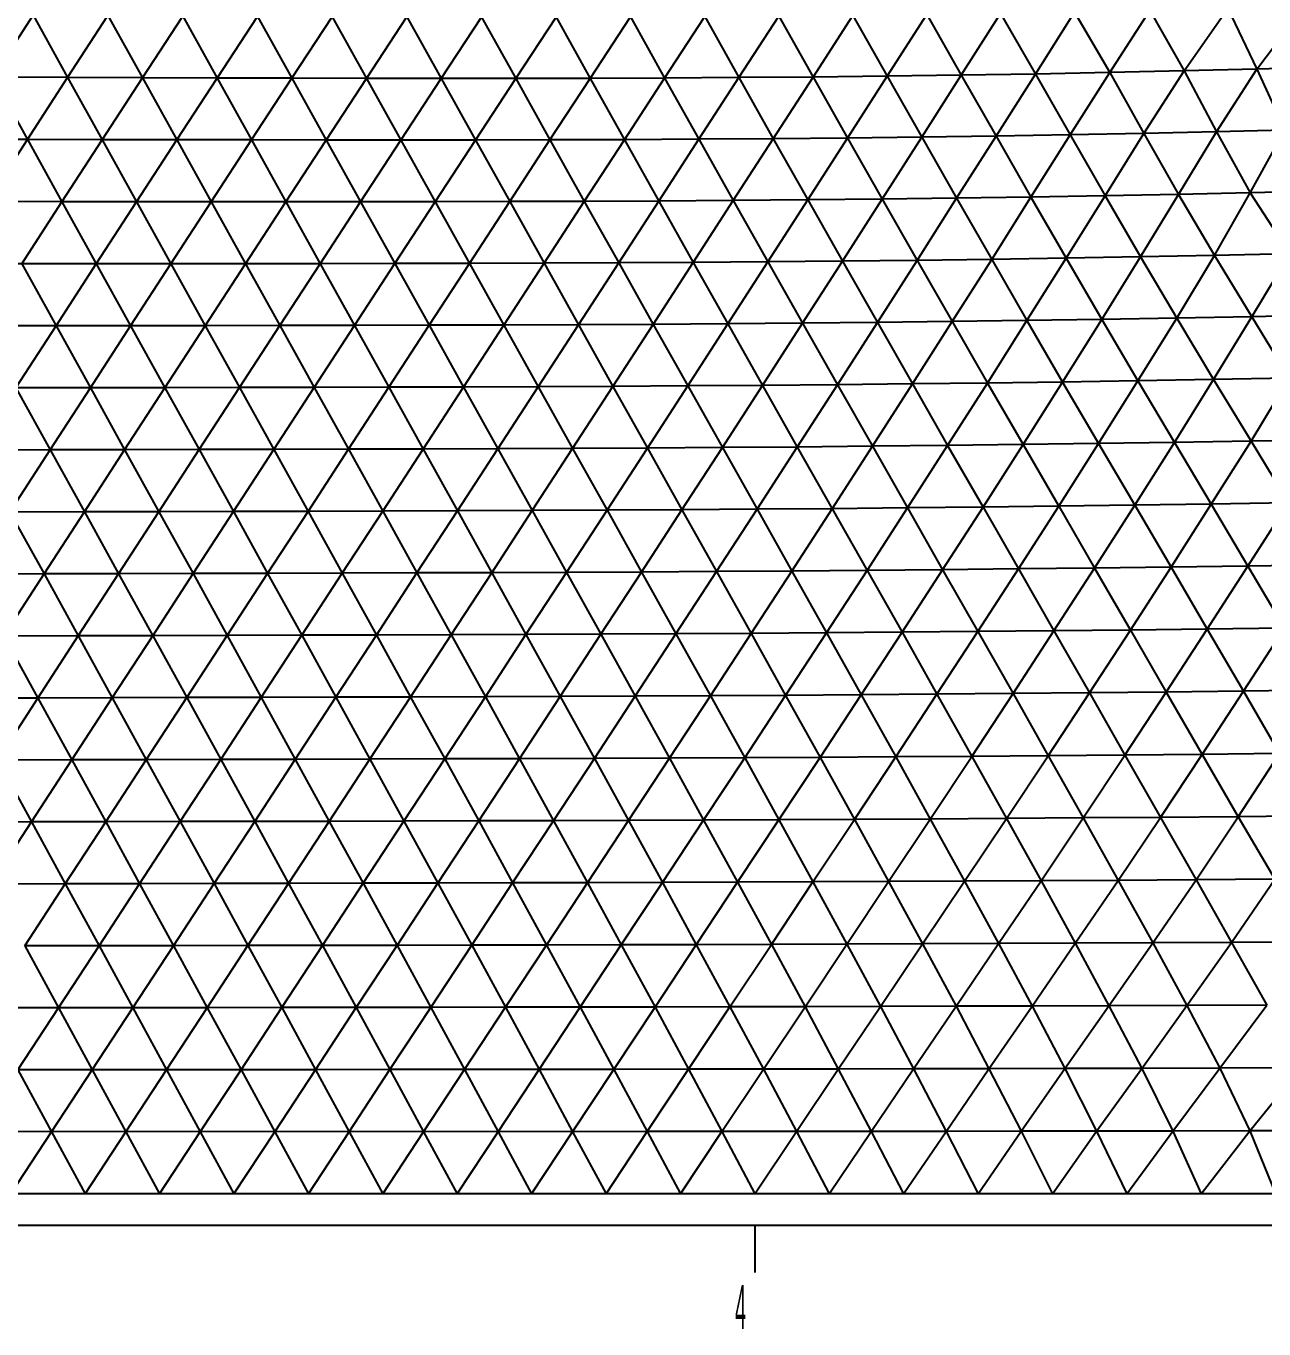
# Model space of a CAD drawing. Extents: x 0.18 to 10.15, y 0.05 to 7.38.
# Drawn here: x 4.615 to 6.809, y 0.213 to 2.523 of the extents above; entities that cross this region are included whole.
import ezdxf

# ---------------------------------------------------------------- set-up
doc = ezdxf.new("R2010")
doc.units = 0
doc.layers.add('1', color=7, linetype='CONTINUOUS')

msp = doc.modelspace()

# ---------------------------------------------------------------- linework, layer by layer
at = {"layer": '1', "color": 253}
for p, q in [((4.556085, 2.432492), (4.627412, 2.542444)), ((4.627412, 2.542444), (4.688608, 2.432008)), ((4.688608, 2.432008), (4.760045, 2.541733)), ((4.760045, 2.541733), (4.821119, 2.431521)), ((6.010087, 2.432864), (6.080486, 2.542087)), ((6.080486, 2.542087), (6.141471, 2.434264)), ((6.141471, 2.434264), (6.211422, 2.543661)), ((6.211422, 2.543661), (6.272773, 2.436019)), ((6.272773, 2.436019), (6.342317, 2.545639)), ((6.342317, 2.545639), (6.404161, 2.438153)), ((6.404161, 2.438153), (6.473722, 2.548055)), ((6.473722, 2.548055), (6.5359, 2.440686)), ((6.5359, 2.440686), (6.607131, 2.550965)), ((6.607131, 2.550965), (6.667864, 2.443624)), ((6.667864, 2.443624), (6.745576, 2.554469)), ((6.745576, 2.554469), (6.796844, 2.446873)), ((6.796844, 2.446873), (6.880525, 2.5583)), ((4.821119, 2.431521), (4.892642, 2.541047)), ((4.892642, 2.541047), (4.953602, 2.431069)), ((4.953602, 2.431069), (5.025184, 2.540423)), ((5.025184, 2.540423), (5.086039, 2.430685)), ((5.086039, 2.430685), (5.157649, 2.539896)), ((5.157649, 2.539896), (5.21841, 2.430404)), ((5.21841, 2.430404), (5.290015, 2.539503)), ((5.290015, 2.539503), (5.350696, 2.430264)), ((5.350696, 2.430264), (5.422253, 2.539284)), ((5.422253, 2.539284), (5.482874, 2.430299)), ((5.482874, 2.430299), (5.554337, 2.539276)), ((5.554337, 2.539276), (5.614923, 2.430543)), ((5.614923, 2.430543), (5.686232, 2.539518)), ((5.686232, 2.539518), (5.746818, 2.431032)), ((5.746818, 2.431032), (5.817905, 2.540045)), ((5.817905, 2.540045), (5.878541, 2.431796)), ((5.878541, 2.431796), (5.949327, 2.540891)), ((5.949327, 2.540891), (6.010087, 2.432864)), ((6.915906, 2.450219), (6.796844, 2.446873)), ((4.556085, 2.432492), (4.617281, 2.32207)), ((4.688608, 2.432008), (4.556085, 2.432492)), ((4.617281, 2.32207), (4.688608, 2.432008)), ((4.688608, 2.432008), (4.7497, 2.321776)), ((4.821119, 2.431521), (4.688608, 2.432008)), ((4.7497, 2.321776), (4.821119, 2.431521)), ((4.821119, 2.431521), (4.882114, 2.321488)), ((4.953602, 2.431069), (4.821119, 2.431521)), ((4.882114, 2.321488), (4.953602, 2.431069)), ((4.953602, 2.431069), (5.014511, 2.321241)), ((5.086039, 2.430685), (4.953602, 2.431069)), ((5.014511, 2.321241), (5.086039, 2.430685)), ((5.086039, 2.430685), (5.146873, 2.321069)), ((5.21841, 2.430404), (5.086039, 2.430685)), ((5.146873, 2.321069), (5.21841, 2.430404)), ((5.21841, 2.430404), (5.279187, 2.321005)), ((5.350696, 2.430264), (5.21841, 2.430404)), ((5.279187, 2.321005), (5.350696, 2.430264)), ((5.482874, 2.430299), (5.350696, 2.430264)), ((5.350696, 2.430264), (5.411434, 2.321084)), ((5.411434, 2.321084), (5.482874, 2.430299)), ((5.614923, 2.430543), (5.482874, 2.430299)), ((5.482874, 2.430299), (5.543601, 2.321337)), ((5.543601, 2.321337), (5.614923, 2.430543)), ((5.746818, 2.431032), (5.614923, 2.430543)), ((5.614923, 2.430543), (5.675672, 2.321796)), ((5.675672, 2.321796), (5.746818, 2.431032)), ((5.878541, 2.431796), (5.746818, 2.431032)), ((5.746818, 2.431032), (5.807632, 2.322491)), ((5.807632, 2.322491), (5.878541, 2.431796)), ((6.010087, 2.432864), (5.878541, 2.431796)), ((5.878541, 2.431796), (5.939478, 2.323449)), ((5.939478, 2.323449), (6.010087, 2.432864)), ((6.141471, 2.434264), (6.010087, 2.432864)), ((6.010087, 2.432864), (6.071212, 2.324697)), ((6.071212, 2.324697), (6.141471, 2.434264)), ((6.272773, 2.436019), (6.141471, 2.434264)), ((6.141471, 2.434264), (6.202851, 2.326255)), ((6.202851, 2.326255), (6.272773, 2.436019)), ((6.404161, 2.438153), (6.272773, 2.436019)), ((6.272773, 2.436019), (6.334414, 2.328144)), ((6.334414, 2.328144), (6.404161, 2.438153)), ((6.5359, 2.440686), (6.404161, 2.438153)), ((6.404161, 2.438153), (6.465844, 2.330374)), ((6.465844, 2.330374), (6.5359, 2.440686)), ((6.667864, 2.443624), (6.5359, 2.440686)), ((6.5359, 2.440686), (6.596676, 2.332945)), ((6.596676, 2.332945), (6.667864, 2.443624)), ((6.796844, 2.446873), (6.667864, 2.443624)), ((6.667864, 2.443624), (6.725061, 2.335807)), ((6.725061, 2.335807), (6.796844, 2.446873)), ((6.796844, 2.446873), (6.846135, 2.338821)), ((6.725061, 2.335807), (6.596676, 2.332945)), ((6.657772, 2.224878), (6.725061, 2.335807)), ((6.846135, 2.338821), (6.725061, 2.335807)), ((6.725061, 2.335807), (6.785079, 2.227703)), ((6.785079, 2.227703), (6.846135, 2.338821)), ((4.617281, 2.32207), (4.484874, 2.322335)), ((4.546049, 2.211954), (4.617281, 2.32207)), ((4.617281, 2.32207), (4.678367, 2.211845)), ((4.7497, 2.321776), (4.617281, 2.32207)), ((4.678367, 2.211845), (4.7497, 2.321776)), ((4.7497, 2.321776), (4.810704, 2.211715)), ((4.882114, 2.321488), (4.7497, 2.321776)), ((4.810704, 2.211715), (4.882114, 2.321488)), ((4.882114, 2.321488), (4.943047, 2.211599)), ((5.014511, 2.321241), (4.882114, 2.321488)), ((4.943047, 2.211599), (5.014511, 2.321241)), ((5.014511, 2.321241), (5.075385, 2.211529)), ((5.146873, 2.321069), (5.014511, 2.321241)), ((5.075385, 2.211529), (5.146873, 2.321069)), ((5.411434, 2.321084), (5.146873, 2.321069)), ((5.146873, 2.321069), (5.207705, 2.21154)), ((5.207705, 2.21154), (5.279187, 2.321005)), ((5.279187, 2.321005), (5.339997, 2.211663)), ((5.339997, 2.211663), (5.411434, 2.321084)), ((5.543601, 2.321337), (5.411434, 2.321084)), ((5.411434, 2.321084), (5.472249, 2.211928)), ((5.472249, 2.211928), (5.543601, 2.321337)), ((5.675672, 2.321796), (5.543601, 2.321337)), ((5.543601, 2.321337), (5.604452, 2.212365)), ((5.604452, 2.212365), (5.675672, 2.321796)), ((5.807632, 2.322491), (5.675672, 2.321796)), ((5.675672, 2.321796), (5.736599, 2.213002)), ((5.736599, 2.213002), (5.807632, 2.322491)), ((5.939478, 2.323449), (5.807632, 2.322491)), ((5.807632, 2.322491), (5.868685, 2.213866)), ((5.868685, 2.213866), (5.939478, 2.323449)), ((6.071212, 2.324697), (5.939478, 2.323449)), ((5.939478, 2.323449), (6.00071, 2.21498)), ((6.00071, 2.21498), (6.071212, 2.324697)), ((6.202851, 2.326255), (6.071212, 2.324697)), ((6.071212, 2.324697), (6.132672, 2.216366)), ((6.132672, 2.216366), (6.202851, 2.326255)), ((6.334414, 2.328144), (6.202851, 2.326255)), ((6.202851, 2.326255), (6.264561, 2.218041)), ((6.264561, 2.218041), (6.334414, 2.328144)), ((6.465844, 2.330374), (6.334414, 2.328144)), ((6.334414, 2.328144), (6.396297, 2.220019)), ((6.396297, 2.220019), (6.465844, 2.330374)), ((6.596676, 2.332945), (6.465844, 2.330374)), ((6.465844, 2.330374), (6.527614, 2.222302)), ((6.527614, 2.222302), (6.596676, 2.332945)), ((6.596676, 2.332945), (6.657772, 2.224878)), ((6.264561, 2.218041), (6.132672, 2.216366)), ((6.194471, 2.107854), (6.264561, 2.218041)), ((6.396297, 2.220019), (6.264561, 2.218041)), ((6.264561, 2.218041), (6.326657, 2.109609)), ((6.326657, 2.109609), (6.396297, 2.220019)), ((6.527614, 2.222302), (6.396297, 2.220019)), ((6.396297, 2.220019), (6.458693, 2.111642)), ((6.458693, 2.111642), (6.527614, 2.222302)), ((6.657772, 2.224878), (6.527614, 2.222302)), ((6.527614, 2.222302), (6.590403, 2.113956)), ((6.590403, 2.113956), (6.657772, 2.224878)), ((6.785079, 2.227703), (6.657772, 2.224878)), ((6.657772, 2.224878), (6.721797, 2.116558)), ((6.721797, 2.116558), (6.785079, 2.227703)), ((6.904544, 2.230639), (6.785079, 2.227703)), ((6.785079, 2.227703), (6.855162, 2.119516)), ((4.678367, 2.211845), (4.546049, 2.211954)), ((4.607108, 2.101763), (4.678367, 2.211845)), ((4.678367, 2.211845), (4.739357, 2.101783)), ((4.810704, 2.211715), (4.678367, 2.211845)), ((4.739357, 2.101783), (4.810704, 2.211715)), ((4.810704, 2.211715), (4.871633, 2.10179)), ((4.943047, 2.211599), (4.810704, 2.211715)), ((4.871633, 2.10179), (4.943047, 2.211599)), ((4.943047, 2.211599), (5.00393, 2.101819)), ((5.207705, 2.21154), (4.943047, 2.211599)), ((5.00393, 2.101819), (5.075385, 2.211529)), ((5.075385, 2.211529), (5.136238, 2.101901)), ((5.136238, 2.101901), (5.207705, 2.21154)), ((5.339997, 2.211663), (5.207705, 2.21154)), ((5.207705, 2.21154), (5.268548, 2.102067)), ((5.268548, 2.102067), (5.339997, 2.211663)), ((5.472249, 2.211928), (5.339997, 2.211663)), ((5.339997, 2.211663), (5.400855, 2.102347)), ((5.400855, 2.102347), (5.472249, 2.211928)), ((5.604452, 2.212365), (5.472249, 2.211928)), ((5.472249, 2.211928), (5.533154, 2.102767)), ((5.533154, 2.102767), (5.604452, 2.212365)), ((5.736599, 2.213002), (5.604452, 2.212365)), ((5.604452, 2.212365), (5.66544, 2.103356)), ((5.66544, 2.103356), (5.736599, 2.213002)), ((5.868685, 2.213866), (5.736599, 2.213002)), ((5.736599, 2.213002), (5.797713, 2.104137)), ((5.797713, 2.104137), (5.868685, 2.213866)), ((6.00071, 2.21498), (5.868685, 2.213866)), ((5.868685, 2.213866), (5.929977, 2.105134)), ((5.929977, 2.105134), (6.00071, 2.21498)), ((6.132672, 2.216366), (6.00071, 2.21498)), ((6.00071, 2.21498), (6.062232, 2.106367)), ((6.062232, 2.106367), (6.132672, 2.216366)), ((6.132672, 2.216366), (6.194471, 2.107854)), ((5.400855, 2.102347), (5.268548, 2.102067)), ((5.329412, 1.99262), (5.400855, 2.102347)), ((5.533154, 2.102767), (5.400855, 2.102347)), ((5.400855, 2.102347), (5.461768, 1.993028)), ((5.461768, 1.993028), (5.533154, 2.102767)), ((5.66544, 2.103356), (5.533154, 2.102767)), ((5.533154, 2.102767), (5.594151, 1.993574)), ((5.594151, 1.993574), (5.66544, 2.103356)), ((5.797713, 2.104137), (5.66544, 2.103356)), ((5.66544, 2.103356), (5.726564, 1.994283)), ((5.726564, 1.994283), (5.797713, 2.104137)), ((5.929977, 2.105134), (5.797713, 2.104137)), ((5.797713, 2.104137), (5.859014, 1.995176)), ((5.859014, 1.995176), (5.929977, 2.105134)), ((6.062232, 2.106367), (5.929977, 2.105134)), ((5.929977, 2.105134), (5.991508, 1.996273)), ((5.991508, 1.996273), (6.062232, 2.106367)), ((6.194471, 2.107854), (6.062232, 2.106367)), ((6.062232, 2.106367), (6.124053, 1.997592)), ((6.124053, 1.997592), (6.194471, 2.107854)), ((6.326657, 2.109609), (6.194471, 2.107854)), ((6.194471, 2.107854), (6.256648, 1.999147)), ((6.256648, 1.999147), (6.326657, 2.109609)), ((6.458693, 2.111642), (6.326657, 2.109609)), ((6.326657, 2.109609), (6.389275, 2.000951)), ((6.389275, 2.000951), (6.458693, 2.111642)), ((6.590403, 2.113956), (6.458693, 2.111642)), ((6.458693, 2.111642), (6.521914, 2.003013)), ((6.521914, 2.003013), (6.590403, 2.113956)), ((6.721797, 2.116558), (6.590403, 2.113956)), ((6.590403, 2.113956), (6.654624, 2.005342)), ((6.654624, 2.005342), (6.721797, 2.116558)), ((6.855162, 2.119516), (6.721797, 2.116558)), ((6.721797, 2.116558), (6.787744, 2.007956)), ((6.787744, 2.007956), (6.855162, 2.119516)), ((5.136238, 2.101901), (4.474898, 2.101696)), ((4.607108, 2.101763), (4.668062, 1.991724)), ((4.668062, 1.991724), (4.739357, 2.101783)), ((4.739357, 2.101783), (4.800259, 1.991847)), ((4.800259, 1.991847), (4.871633, 2.10179)), ((4.871633, 2.10179), (4.932499, 1.991968)), ((4.932499, 1.991968), (5.00393, 2.101819)), ((5.00393, 2.101819), (5.064775, 1.992117)), ((5.064775, 1.992117), (5.136238, 2.101901)), ((5.268548, 2.102067), (5.136238, 2.101901)), ((5.136238, 2.101901), (5.19708, 1.992325)), ((5.19708, 1.992325), (5.268548, 2.102067)), ((5.268548, 2.102067), (5.329412, 1.99262)), ((6.92123, 2.010865), (6.787744, 2.007956)), ((4.668062, 1.991724), (4.535913, 1.991565)), ((4.596811, 1.881573), (4.668062, 1.991724)), ((4.800259, 1.991847), (4.668062, 1.991724)), ((4.668062, 1.991724), (4.728916, 1.881801)), ((4.728916, 1.881801), (4.800259, 1.991847)), ((4.932499, 1.991968), (4.800259, 1.991847)), ((4.800259, 1.991847), (4.861084, 1.882004)), ((4.861084, 1.882004), (4.932499, 1.991968)), ((5.064775, 1.992117), (4.932499, 1.991968)), ((4.932499, 1.991968), (4.993309, 1.882216)), ((4.993309, 1.882216), (5.064775, 1.992117)), ((5.19708, 1.992325), (5.064775, 1.992117)), ((5.064775, 1.992117), (5.125587, 1.882462)), ((5.125587, 1.882462), (5.19708, 1.992325)), ((5.329412, 1.99262), (5.19708, 1.992325)), ((5.19708, 1.992325), (5.257916, 1.882772)), ((5.257916, 1.882772), (5.329412, 1.99262)), ((5.461768, 1.993028), (5.329412, 1.99262)), ((5.329412, 1.99262), (5.390299, 1.88317)), ((5.390299, 1.88317), (5.461768, 1.993028)), ((5.594151, 1.993574), (5.461768, 1.993028)), ((5.461768, 1.993028), (5.522738, 1.88368)), ((5.522738, 1.88368), (5.594151, 1.993574)), ((5.726564, 1.994283), (5.594151, 1.993574)), ((5.594151, 1.993574), (5.655242, 1.884325)), ((5.655242, 1.884325), (5.726564, 1.994283)), ((5.859014, 1.995176), (5.726564, 1.994283)), ((5.726564, 1.994283), (5.787823, 1.885125)), ((5.787823, 1.885125), (5.859014, 1.995176)), ((5.991508, 1.996273), (5.859014, 1.995176)), ((5.859014, 1.995176), (5.920495, 1.8861)), ((5.920495, 1.8861), (5.991508, 1.996273)), ((6.124053, 1.997592), (5.991508, 1.996273)), ((5.991508, 1.996273), (6.053277, 1.887267)), ((6.053277, 1.887267), (6.124053, 1.997592)), ((6.256648, 1.999147), (6.124053, 1.997592)), ((6.124053, 1.997592), (6.186185, 1.888641)), ((6.186185, 1.888641), (6.256648, 1.999147)), ((6.389275, 2.000951), (6.256648, 1.999147)), ((6.256648, 1.999147), (6.319245, 1.890235)), ((6.319245, 1.890235), (6.389275, 2.000951)), ((6.521914, 2.003013), (6.389275, 2.000951)), ((6.389275, 2.000951), (6.452489, 1.89206)), ((6.452489, 1.89206), (6.521914, 2.003013)), ((6.654624, 2.005342), (6.521914, 2.003013)), ((6.521914, 2.003013), (6.585999, 1.894127)), ((6.585999, 1.894127), (6.654624, 2.005342)), ((6.787744, 2.007956), (6.654624, 2.005342)), ((6.654624, 2.005342), (6.719893, 1.896446)), ((6.719893, 1.896446), (6.787744, 2.007956)), ((6.787744, 2.007956), (6.853757, 1.899011)), ((6.719893, 1.896446), (6.585999, 1.894127)), ((6.650818, 1.784974), (6.719893, 1.896446)), ((6.853757, 1.899011), (6.719893, 1.896446)), ((6.719893, 1.896446), (6.786415, 1.787263)), ((6.786415, 1.787263), (6.853757, 1.899011)), ((4.728916, 1.881801), (4.596811, 1.881573)), ((4.596811, 1.881573), (4.657598, 1.771683)), ((4.657598, 1.771683), (4.728916, 1.881801)), ((4.861084, 1.882004), (4.728916, 1.881801)), ((4.728916, 1.881801), (4.78968, 1.771959)), ((4.78968, 1.771959), (4.861084, 1.882004)), ((4.993309, 1.882216), (4.861084, 1.882004)), ((4.861084, 1.882004), (4.921837, 1.772225)), ((4.921837, 1.772225), (4.993309, 1.882216)), ((5.125587, 1.882462), (4.993309, 1.882216)), ((4.993309, 1.882216), (5.054067, 1.772506)), ((5.054067, 1.772506), (5.125587, 1.882462)), ((5.257916, 1.882772), (5.125587, 1.882462)), ((5.125587, 1.882462), (5.18637, 1.772828)), ((5.18637, 1.772828), (5.257916, 1.882772)), ((5.390299, 1.88317), (5.257916, 1.882772)), ((5.257916, 1.882772), (5.318748, 1.773217)), ((5.318748, 1.773217), (5.390299, 1.88317)), ((5.522738, 1.88368), (5.390299, 1.88317)), ((5.390299, 1.88317), (5.451206, 1.773695)), ((5.451206, 1.773695), (5.522738, 1.88368)), ((5.655242, 1.884325), (5.522738, 1.88368)), ((5.522738, 1.88368), (5.583757, 1.774282)), ((5.583757, 1.774282), (5.655242, 1.884325)), ((5.787823, 1.885125), (5.655242, 1.884325)), ((5.655242, 1.884325), (5.716416, 1.774998)), ((5.716416, 1.774998), (5.787823, 1.885125)), ((5.920495, 1.8861), (5.787823, 1.885125)), ((5.787823, 1.885125), (5.849204, 1.775863)), ((5.849204, 1.775863), (5.920495, 1.8861)), ((6.053277, 1.887267), (5.920495, 1.8861)), ((5.920495, 1.8861), (5.982144, 1.776892)), ((5.982144, 1.776892), (6.053277, 1.887267)), ((6.186185, 1.888641), (6.053277, 1.887267)), ((6.053277, 1.887267), (6.11527, 1.7781)), ((6.11527, 1.7781), (6.186185, 1.888641)), ((6.319245, 1.890235), (6.186185, 1.888641)), ((6.186185, 1.888641), (6.24862, 1.779501)), ((6.24862, 1.779501), (6.319245, 1.890235)), ((6.452489, 1.89206), (6.319245, 1.890235)), ((6.319245, 1.890235), (6.38225, 1.781106)), ((6.38225, 1.781106), (6.452489, 1.89206)), ((6.585999, 1.894127), (6.452489, 1.89206)), ((6.452489, 1.89206), (6.516255, 1.782927)), ((6.516255, 1.782927), (6.585999, 1.894127)), ((6.585999, 1.894127), (6.650818, 1.784974)), ((6.24862, 1.779501), (6.11527, 1.7781)), ((6.177457, 1.66876), (6.24862, 1.779501)), ((6.38225, 1.781106), (6.24862, 1.779501)), ((6.24862, 1.779501), (6.311311, 1.670162)), ((6.311311, 1.670162), (6.38225, 1.781106)), ((6.516255, 1.782927), (6.38225, 1.781106)), ((6.38225, 1.781106), (6.44558, 1.671752)), ((6.44558, 1.671752), (6.516255, 1.782927)), ((6.650818, 1.784974), (6.516255, 1.782927)), ((6.516255, 1.782927), (6.580392, 1.673541)), ((6.580392, 1.673541), (6.650818, 1.784974)), ((6.786415, 1.787263), (6.650818, 1.784974)), ((6.650818, 1.784974), (6.715957, 1.675539)), ((6.715957, 1.675539), (6.786415, 1.787263)), ((6.925444, 1.78985), (6.786415, 1.787263)), ((6.786415, 1.787263), (6.85262, 1.67776)), ((4.657598, 1.771683), (4.525598, 1.771363)), ((4.586299, 1.661523), (4.657598, 1.771683)), ((4.78968, 1.771959), (4.657598, 1.771683)), ((4.657598, 1.771683), (4.718281, 1.66186)), ((4.718281, 1.66186), (4.78968, 1.771959)), ((4.921837, 1.772225), (4.78968, 1.771959)), ((4.78968, 1.771959), (4.850357, 1.66217)), ((4.850357, 1.66217), (4.921837, 1.772225)), ((5.054067, 1.772506), (4.921837, 1.772225)), ((4.921837, 1.772225), (4.982522, 1.662479)), ((4.982522, 1.662479), (5.054067, 1.772506)), ((5.18637, 1.772828), (5.054067, 1.772506)), ((5.054067, 1.772506), (5.114776, 1.662811)), ((5.114776, 1.662811), (5.18637, 1.772828)), ((5.318748, 1.773217), (5.18637, 1.772828)), ((5.18637, 1.772828), (5.247122, 1.66319)), ((5.247122, 1.66319), (5.318748, 1.773217)), ((5.451206, 1.773695), (5.318748, 1.773217)), ((5.318748, 1.773217), (5.379568, 1.663637)), ((5.379568, 1.663637), (5.451206, 1.773695)), ((5.583757, 1.774282), (5.451206, 1.773695)), ((5.451206, 1.773695), (5.512126, 1.664171)), ((5.512126, 1.664171), (5.583757, 1.774282)), ((5.716416, 1.774998), (5.583757, 1.774282)), ((5.583757, 1.774282), (5.644814, 1.664812)), ((5.644814, 1.664812), (5.716416, 1.774998)), ((5.849204, 1.775863), (5.716416, 1.774998)), ((5.716416, 1.774998), (5.777656, 1.665576)), ((5.777656, 1.665576), (5.849204, 1.775863)), ((5.982144, 1.776892), (5.849204, 1.775863)), ((5.849204, 1.775863), (5.910684, 1.666479)), ((5.910684, 1.666479), (5.982144, 1.776892)), ((6.11527, 1.7781), (5.982144, 1.776892)), ((5.982144, 1.776892), (6.043935, 1.667536)), ((6.043935, 1.667536), (6.11527, 1.7781)), ((6.11527, 1.7781), (6.177457, 1.66876)), ((5.379568, 1.663637), (5.247122, 1.66319)), ((5.307836, 1.553527), (5.379568, 1.663637)), ((5.512126, 1.664171), (5.379568, 1.663637)), ((5.379568, 1.663637), (5.440366, 1.554012)), ((5.440366, 1.554012), (5.512126, 1.664171)), ((5.644814, 1.664812), (5.512126, 1.664171)), ((5.512126, 1.664171), (5.57304, 1.554582)), ((5.57304, 1.554582), (5.644814, 1.664812)), ((5.777656, 1.665576), (5.644814, 1.664812)), ((5.644814, 1.664812), (5.705885, 1.555254)), ((5.705885, 1.555254), (5.777656, 1.665576)), ((5.910684, 1.666479), (5.777656, 1.665576)), ((5.777656, 1.665576), (5.838933, 1.556042)), ((5.838933, 1.556042), (5.910684, 1.666479)), ((6.043935, 1.667536), (5.910684, 1.666479)), ((5.910684, 1.666479), (5.972229, 1.556961)), ((5.972229, 1.556961), (6.043935, 1.667536)), ((6.177457, 1.66876), (6.043935, 1.667536)), ((6.043935, 1.667536), (6.105824, 1.558021)), ((6.105824, 1.558021), (6.177457, 1.66876)), ((6.311311, 1.670162), (6.177457, 1.66876)), ((6.177457, 1.66876), (6.239781, 1.559235)), ((6.239781, 1.559235), (6.311311, 1.670162)), ((6.44558, 1.671752), (6.311311, 1.670162)), ((6.311311, 1.670162), (6.374176, 1.560613)), ((6.374176, 1.560613), (6.44558, 1.671752)), ((6.580392, 1.673541), (6.44558, 1.671752)), ((6.44558, 1.671752), (6.509097, 1.562163)), ((6.509097, 1.562163), (6.580392, 1.673541)), ((6.715957, 1.675539), (6.580392, 1.673541)), ((6.580392, 1.673541), (6.644644, 1.563892)), ((6.644644, 1.563892), (6.715957, 1.675539)), ((6.85262, 1.67776), (6.715957, 1.675539)), ((6.715957, 1.675539), (6.780854, 1.565807)), ((6.780854, 1.565807), (6.85262, 1.67776)), ((4.718281, 1.66186), (4.586299, 1.661523)), ((4.586299, 1.661523), (4.646883, 1.551733)), ((4.646883, 1.551733), (4.718281, 1.66186)), ((4.850357, 1.66217), (4.718281, 1.66186)), ((4.718281, 1.66186), (4.778864, 1.552076)), ((4.778864, 1.552076), (4.850357, 1.66217)), ((4.982522, 1.662479), (4.850357, 1.66217)), ((4.850357, 1.66217), (4.910949, 1.552405)), ((4.910949, 1.552405), (4.982522, 1.662479)), ((5.114776, 1.662811), (4.982522, 1.662479)), ((4.982522, 1.662479), (5.043138, 1.552742)), ((5.043138, 1.552742), (5.114776, 1.662811)), ((5.247122, 1.66319), (5.114776, 1.662811)), ((5.114776, 1.662811), (5.175431, 1.55311)), ((5.175431, 1.55311), (5.247122, 1.66319)), ((5.247122, 1.66319), (5.307836, 1.553527)), ((4.646883, 1.551733), (4.515013, 1.551353)), ((4.575481, 1.441605), (4.646883, 1.551733)), ((4.778864, 1.552076), (4.646883, 1.551733)), ((4.646883, 1.551733), (4.707357, 1.441966)), ((4.707357, 1.441966), (4.778864, 1.552076)), ((4.910949, 1.552405), (4.778864, 1.552076)), ((4.778864, 1.552076), (4.839352, 1.442305)), ((4.839352, 1.442305), (4.910949, 1.552405)), ((5.043138, 1.552742), (4.910949, 1.552405)), ((4.910949, 1.552405), (4.97146, 1.442641)), ((4.97146, 1.442641), (5.043138, 1.552742)), ((5.175431, 1.55311), (5.043138, 1.552742)), ((5.043138, 1.552742), (5.103683, 1.442994)), ((5.103683, 1.442994), (5.175431, 1.55311)), ((5.307836, 1.553527), (5.175431, 1.55311)), ((5.175431, 1.55311), (5.236025, 1.443381)), ((5.236025, 1.443381), (5.307836, 1.553527)), ((5.440366, 1.554012), (5.307836, 1.553527)), ((5.307836, 1.553527), (5.368499, 1.443819)), ((5.368499, 1.443819), (5.440366, 1.554012)), ((5.57304, 1.554582), (5.440366, 1.554012)), ((5.440366, 1.554012), (5.501123, 1.444324)), ((5.501123, 1.444324), (5.57304, 1.554582)), ((5.705885, 1.555254), (5.57304, 1.554582)), ((5.57304, 1.554582), (5.633924, 1.444911)), ((5.633924, 1.444911), (5.705885, 1.555254)), ((5.838933, 1.556042), (5.705885, 1.555254)), ((5.705885, 1.555254), (5.766937, 1.445593)), ((5.766937, 1.445593), (5.838933, 1.556042)), ((5.972229, 1.556961), (5.838933, 1.556042)), ((5.838933, 1.556042), (5.900207, 1.446384)), ((5.900207, 1.446384), (5.972229, 1.556961)), ((6.105824, 1.558021), (5.972229, 1.556961)), ((5.972229, 1.556961), (6.03379, 1.447295)), ((6.03379, 1.447295), (6.105824, 1.558021)), ((6.239781, 1.559235), (6.105824, 1.558021)), ((6.105824, 1.558021), (6.167752, 1.448336)), ((6.167752, 1.448336), (6.239781, 1.559235)), ((6.374176, 1.560613), (6.239781, 1.559235)), ((6.239781, 1.559235), (6.302168, 1.449517)), ((6.302168, 1.449517), (6.374176, 1.560613)), ((6.509097, 1.562163), (6.374176, 1.560613)), ((6.374176, 1.560613), (6.437117, 1.450846)), ((6.437117, 1.450846), (6.509097, 1.562163)), ((6.644644, 1.563892), (6.509097, 1.562163)), ((6.509097, 1.562163), (6.572671, 1.452329)), ((6.572671, 1.452329), (6.644644, 1.563892)), ((6.780854, 1.565807), (6.644644, 1.563892)), ((6.644644, 1.563892), (6.708894, 1.453973)), ((6.708894, 1.453973), (6.780854, 1.565807)), ((6.917036, 1.567897), (6.780854, 1.565807)), ((6.780854, 1.565807), (6.845974, 1.455783)), ((6.845974, 1.455783), (6.708894, 1.453973)), ((6.772997, 1.343778), (6.845974, 1.455783)), ((4.707357, 1.441966), (4.575481, 1.441605)), ((4.575481, 1.441605), (4.635829, 1.331862)), ((4.635829, 1.331862), (4.707357, 1.441966)), ((4.839352, 1.442305), (4.707357, 1.441966)), ((4.707357, 1.441966), (4.767727, 1.3322)), ((4.767727, 1.3322), (4.839352, 1.442305)), ((4.97146, 1.442641), (4.839352, 1.442305)), ((4.839352, 1.442305), (4.899746, 1.332527)), ((4.899746, 1.332527), (4.97146, 1.442641)), ((5.103683, 1.442994), (4.97146, 1.442641)), ((4.97146, 1.442641), (5.031887, 1.33286)), ((5.031887, 1.33286), (5.103683, 1.442994)), ((5.236025, 1.443381), (5.103683, 1.442994)), ((5.103683, 1.442994), (5.16415, 1.333216)), ((5.16415, 1.333216), (5.236025, 1.443381)), ((5.368499, 1.443819), (5.236025, 1.443381)), ((5.236025, 1.443381), (5.296546, 1.333608)), ((5.296546, 1.333608), (5.368499, 1.443819)), ((5.501123, 1.444324), (5.368499, 1.443819)), ((5.368499, 1.443819), (5.429092, 1.334051)), ((5.429092, 1.334051), (5.501123, 1.444324)), ((5.633924, 1.444911), (5.501123, 1.444324)), ((5.501123, 1.444324), (5.561812, 1.334558)), ((5.561812, 1.334558), (5.633924, 1.444911)), ((5.766937, 1.445593), (5.633924, 1.444911)), ((5.633924, 1.444911), (5.694742, 1.335143)), ((5.694742, 1.335143), (5.766937, 1.445593)), ((5.900207, 1.446384), (5.766937, 1.445593)), ((5.766937, 1.445593), (5.827927, 1.335816)), ((5.827927, 1.335816), (5.900207, 1.446384)), ((6.03379, 1.447295), (5.900207, 1.446384)), ((5.900207, 1.446384), (5.961423, 1.336589)), ((5.961423, 1.336589), (6.03379, 1.447295)), ((6.167752, 1.448336), (6.03379, 1.447295)), ((6.03379, 1.447295), (6.095303, 1.337472)), ((6.095303, 1.337472), (6.167752, 1.448336)), ((6.302168, 1.449517), (6.167752, 1.448336)), ((6.167752, 1.448336), (6.229645, 1.338472)), ((6.229645, 1.338472), (6.302168, 1.449517)), ((6.437117, 1.450846), (6.302168, 1.449517)), ((6.302168, 1.449517), (6.364536, 1.339597)), ((6.364536, 1.339597), (6.437117, 1.450846)), ((6.572671, 1.452329), (6.437117, 1.450846)), ((6.437117, 1.450846), (6.500051, 1.340854)), ((6.500051, 1.340854), (6.572671, 1.452329)), ((6.708894, 1.453973), (6.572671, 1.452329)), ((6.572671, 1.452329), (6.636223, 1.342247)), ((6.636223, 1.342247), (6.708894, 1.453973)), ((6.708894, 1.453973), (6.772997, 1.343778)), ((6.500051, 1.340854), (6.364536, 1.339597)), ((6.426816, 1.229469), (6.500051, 1.340854)), ((6.636223, 1.342247), (6.500051, 1.340854)), ((6.500051, 1.340854), (6.562948, 1.230632)), ((6.562948, 1.230632), (6.636223, 1.342247)), ((6.772997, 1.343778), (6.636223, 1.342247)), ((6.636223, 1.342247), (6.699776, 1.231912)), ((6.699776, 1.231912), (6.772997, 1.343778)), ((6.910201, 1.345451), (6.772997, 1.343778)), ((6.772997, 1.343778), (6.836913, 1.233305)), ((4.635829, 1.331862), (4.504064, 1.331498)), ((4.564272, 1.221782), (4.635829, 1.331862)), ((4.767727, 1.3322), (4.635829, 1.331862)), ((4.635829, 1.331862), (4.696069, 1.222106)), ((4.696069, 1.222106), (4.767727, 1.3322)), ((4.899746, 1.332527), (4.767727, 1.3322)), ((4.767727, 1.3322), (4.827998, 1.222415)), ((4.827998, 1.222415), (4.899746, 1.332527)), ((5.031887, 1.33286), (4.899746, 1.332527)), ((4.899746, 1.332527), (4.960051, 1.222724)), ((4.960051, 1.222724), (5.031887, 1.33286)), ((5.16415, 1.333216), (5.031887, 1.33286)), ((5.031887, 1.33286), (5.092226, 1.223045)), ((5.092226, 1.223045), (5.16415, 1.333216)), ((5.296546, 1.333608), (5.16415, 1.333216)), ((5.16415, 1.333216), (5.22453, 1.223391)), ((5.22453, 1.223391), (5.296546, 1.333608)), ((5.429092, 1.334051), (5.296546, 1.333608)), ((5.296546, 1.333608), (5.356978, 1.223775)), ((5.356978, 1.223775), (5.429092, 1.334051)), ((5.561812, 1.334558), (5.429092, 1.334051)), ((5.429092, 1.334051), (5.48959, 1.224208)), ((5.48959, 1.224208), (5.561812, 1.334558)), ((5.694742, 1.335143), (5.561812, 1.334558)), ((5.561812, 1.334558), (5.6224, 1.224702)), ((5.6224, 1.224702), (5.694742, 1.335143)), ((5.827927, 1.335816), (5.694742, 1.335143)), ((5.694742, 1.335143), (5.75545, 1.225267)), ((5.75545, 1.225267), (5.827927, 1.335816)), ((5.961423, 1.336589), (5.827927, 1.335816)), ((5.827927, 1.335816), (5.888797, 1.225914)), ((5.888797, 1.225914), (5.961423, 1.336589)), ((6.095303, 1.337472), (5.961423, 1.336589)), ((5.961423, 1.336589), (6.022514, 1.22665)), ((6.022514, 1.22665), (6.095303, 1.337472)), ((6.229645, 1.338472), (6.095303, 1.337472)), ((6.095303, 1.337472), (6.156687, 1.227483)), ((6.156687, 1.227483), (6.229645, 1.338472)), ((6.364536, 1.339597), (6.229645, 1.338472)), ((6.229645, 1.338472), (6.29142, 1.228421)), ((6.29142, 1.228421), (6.364536, 1.339597)), ((6.364536, 1.339597), (6.426816, 1.229469)), ((5.6224, 1.224702), (5.48959, 1.224208)), ((5.54996, 1.114281), (5.6224, 1.224702)), ((5.75545, 1.225267), (5.6224, 1.224702)), ((5.6224, 1.224702), (5.68284, 1.114746)), ((5.68284, 1.114746), (5.75545, 1.225267)), ((5.888797, 1.225914), (5.75545, 1.225267)), ((5.75545, 1.225267), (5.815989, 1.115275)), ((5.815989, 1.115275), (5.888797, 1.225914)), ((6.022514, 1.22665), (5.888797, 1.225914)), ((5.888797, 1.225914), (5.949476, 1.115876)), ((5.949476, 1.115876), (6.022514, 1.22665)), ((6.156687, 1.227483), (6.022514, 1.22665)), ((6.022514, 1.22665), (6.083392, 1.116557)), ((6.083392, 1.116557), (6.156687, 1.227483)), ((6.29142, 1.228421), (6.156687, 1.227483)), ((6.156687, 1.227483), (6.217849, 1.117322)), ((6.217849, 1.117322), (6.29142, 1.228421)), ((6.426816, 1.229469), (6.29142, 1.228421)), ((6.29142, 1.228421), (6.352986, 1.118179)), ((6.352986, 1.118179), (6.426816, 1.229469)), ((6.562948, 1.230632), (6.426816, 1.229469)), ((6.426816, 1.229469), (6.488952, 1.11913)), ((6.488952, 1.11913), (6.562948, 1.230632)), ((6.699776, 1.231912), (6.562948, 1.230632)), ((6.562948, 1.230632), (6.625865, 1.12018)), ((6.625865, 1.12018), (6.699776, 1.231912)), ((6.836913, 1.233305), (6.699776, 1.231912)), ((6.699776, 1.231912), (6.763711, 1.121327)), ((6.763711, 1.121327), (6.836913, 1.233305)), ((4.696069, 1.222106), (4.564272, 1.221782)), ((4.564272, 1.221782), (4.624372, 1.112038)), ((4.624372, 1.112038), (4.696069, 1.222106)), ((4.827998, 1.222415), (4.696069, 1.222106)), ((4.696069, 1.222106), (4.756212, 1.112321)), ((4.756212, 1.112321), (4.827998, 1.222415)), ((4.960051, 1.222724), (4.827998, 1.222415)), ((4.827998, 1.222415), (4.888176, 1.112599)), ((4.888176, 1.112599), (4.960051, 1.222724)), ((5.092226, 1.223045), (4.960051, 1.222724)), ((4.960051, 1.222724), (5.020262, 1.112882)), ((5.020262, 1.112882), (5.092226, 1.223045)), ((5.22453, 1.223391), (5.092226, 1.223045)), ((5.092226, 1.223045), (5.152468, 1.113182)), ((5.152468, 1.113182), (5.22453, 1.223391)), ((5.356978, 1.223775), (5.22453, 1.223391)), ((5.22453, 1.223391), (5.284806, 1.113508)), ((5.284806, 1.113508), (5.356978, 1.223775)), ((5.48959, 1.224208), (5.356978, 1.223775)), ((5.356978, 1.223775), (5.417295, 1.113871)), ((5.417295, 1.113871), (5.48959, 1.224208)), ((5.48959, 1.224208), (5.54996, 1.114281)), ((4.624372, 1.112038), (4.492671, 1.11174)), ((4.552621, 1.002006), (4.624372, 1.112038)), ((4.756212, 1.112321), (4.624372, 1.112038)), ((4.624372, 1.112038), (4.684381, 1.002254)), ((4.684381, 1.002254), (4.756212, 1.112321)), ((4.888176, 1.112599), (4.756212, 1.112321)), ((4.756212, 1.112321), (4.816266, 1.002496)), ((4.816266, 1.002496), (4.888176, 1.112599)), ((5.020262, 1.112882), (4.888176, 1.112599)), ((4.888176, 1.112599), (4.948265, 1.002739)), ((4.948265, 1.002739), (5.020262, 1.112882)), ((5.152468, 1.113182), (5.020262, 1.112882)), ((5.020262, 1.112882), (5.080375, 1.002991)), ((5.080375, 1.002991), (5.152468, 1.113182)), ((5.284806, 1.113508), (5.152468, 1.113182)), ((5.152468, 1.113182), (5.212603, 1.003261)), ((5.212603, 1.003261), (5.284806, 1.113508)), ((5.417295, 1.113871), (5.284806, 1.113508)), ((5.284806, 1.113508), (5.34496, 1.003557)), ((5.34496, 1.003557), (5.417295, 1.113871)), ((5.54996, 1.114281), (5.417295, 1.113871)), ((5.417295, 1.113871), (5.477468, 1.003887)), ((5.477468, 1.003887), (5.54996, 1.114281)), ((5.68284, 1.114746), (5.54996, 1.114281)), ((5.54996, 1.114281), (5.610159, 1.004259)), ((5.610159, 1.004259), (5.68284, 1.114746)), ((5.815989, 1.115275), (5.68284, 1.114746)), ((5.68284, 1.114746), (5.743079, 1.00468)), ((5.743079, 1.00468), (5.815989, 1.115275)), ((5.949476, 1.115876), (5.815989, 1.115275)), ((5.815989, 1.115275), (5.876289, 1.005158)), ((5.876289, 1.005158), (5.949476, 1.115876)), ((6.083392, 1.116557), (5.949476, 1.115876)), ((5.949476, 1.115876), (6.009874, 1.005697)), ((6.009874, 1.005697), (6.083392, 1.116557)), ((6.217849, 1.117322), (6.083392, 1.116557)), ((6.083392, 1.116557), (6.143947, 1.006305)), ((6.143947, 1.006305), (6.217849, 1.117322)), ((6.352986, 1.118179), (6.217849, 1.117322)), ((6.217849, 1.117322), (6.278661, 1.006985)), ((6.278661, 1.006985), (6.352986, 1.118179)), ((6.488952, 1.11913), (6.352986, 1.118179)), ((6.352986, 1.118179), (6.414218, 1.007741)), ((6.414218, 1.007741), (6.488952, 1.11913)), ((6.625865, 1.12018), (6.488952, 1.11913)), ((6.488952, 1.11913), (6.550875, 1.008578)), ((6.550875, 1.008578), (6.625865, 1.12018)), ((6.763711, 1.121327), (6.625865, 1.12018)), ((6.625865, 1.12018), (6.688931, 1.009497)), ((6.688931, 1.009497), (6.763711, 1.121327)), ((6.902123, 1.122569), (6.763711, 1.121327)), ((6.763711, 1.121327), (6.828656, 1.010499)), ((4.684381, 1.002254), (4.552621, 1.002006)), ((4.612495, 0.892224), (4.684381, 1.002254)), ((4.816266, 1.002496), (4.684381, 1.002254)), ((4.684381, 1.002254), (4.744314, 0.892424)), ((4.744314, 0.892424), (4.816266, 1.002496)), ((4.948265, 1.002739), (4.816266, 1.002496)), ((4.816266, 1.002496), (4.876239, 0.892623)), ((4.876239, 0.892623), (4.948265, 1.002739)), ((5.080375, 1.002991), (4.948265, 1.002739)), ((4.948265, 1.002739), (5.008263, 0.892826)), ((5.008263, 0.892826), (5.080375, 1.002991)), ((5.212603, 1.003261), (5.080375, 1.002991)), ((5.080375, 1.002991), (5.140385, 0.89304)), ((5.140385, 0.89304), (5.212603, 1.003261)), ((5.34496, 1.003557), (5.212603, 1.003261)), ((5.212603, 1.003261), (5.272614, 0.893272)), ((5.272614, 0.893272), (5.34496, 1.003557)), ((5.477468, 1.003887), (5.34496, 1.003557)), ((5.34496, 1.003557), (5.404965, 0.893528)), ((5.404965, 0.893528), (5.477468, 1.003887)), ((5.610159, 1.004259), (5.477468, 1.003887)), ((5.477468, 1.003887), (5.537463, 0.893814)), ((5.537463, 0.893814), (5.610159, 1.004259)), ((5.743079, 1.00468), (5.610159, 1.004259)), ((5.610159, 1.004259), (5.670141, 0.894136)), ((5.670141, 0.894136), (5.743079, 1.00468)), ((5.876289, 1.005158), (5.743079, 1.00468)), ((5.743079, 1.00468), (5.803051, 0.894499)), ((5.803051, 0.894499), (5.876289, 1.005158)), ((6.009874, 1.005697), (5.876289, 1.005158)), ((5.876289, 1.005158), (5.936263, 0.89491)), ((5.936263, 0.89491), (6.009874, 1.005697)), ((6.143947, 1.006305), (6.009874, 1.005697)), ((6.009874, 1.005697), (6.069874, 0.895372)), ((6.069874, 0.895372), (6.143947, 1.006305)), ((6.278661, 1.006985), (6.143947, 1.006305)), ((6.143947, 1.006305), (6.20403, 0.89589)), ((6.20403, 0.89589), (6.278661, 1.006985)), ((6.414218, 1.007741), (6.278661, 1.006985)), ((6.278661, 1.006985), (6.338935, 0.896467)), ((6.338935, 0.896467), (6.414218, 1.007741)), ((6.550875, 1.008578), (6.414218, 1.007741)), ((6.414218, 1.007741), (6.474898, 0.897106)), ((6.474898, 0.897106), (6.550875, 1.008578)), ((6.688931, 1.009497), (6.550875, 1.008578)), ((6.550875, 1.008578), (6.612383, 0.897811)), ((6.612383, 0.897811), (6.688931, 1.009497)), ((6.828656, 1.010499), (6.688931, 1.009497)), ((6.688931, 1.009497), (6.752094, 0.898584)), ((6.752094, 0.898584), (6.828656, 1.010499)), ((4.744314, 0.892424), (4.612495, 0.892224)), ((4.612495, 0.892224), (4.672313, 0.78239)), ((4.672313, 0.78239), (4.744314, 0.892424)), ((4.876239, 0.892623), (4.744314, 0.892424)), ((4.744314, 0.892424), (4.804183, 0.782541)), ((4.804183, 0.782541), (4.876239, 0.892623)), ((5.008263, 0.892826), (4.876239, 0.892623)), ((4.876239, 0.892623), (4.936136, 0.782695)), ((4.936136, 0.782695), (5.008263, 0.892826)), ((5.140385, 0.89304), (5.008263, 0.892826)), ((5.008263, 0.892826), (5.068168, 0.782854)), ((5.068168, 0.782854), (5.140385, 0.89304)), ((5.272614, 0.893272), (5.140385, 0.89304)), ((5.140385, 0.89304), (5.200281, 0.783025)), ((5.200281, 0.783025), (5.272614, 0.893272)), ((5.404965, 0.893528), (5.272614, 0.893272)), ((5.272614, 0.893272), (5.332485, 0.78321)), ((5.332485, 0.78321), (5.404965, 0.893528)), ((5.537463, 0.893814), (5.404965, 0.893528)), ((5.404965, 0.893528), (5.464796, 0.783416)), ((5.464796, 0.783416), (5.537463, 0.893814)), ((5.670141, 0.894136), (5.537463, 0.893814)), ((5.537463, 0.893814), (5.597239, 0.783647)), ((5.597239, 0.783647), (5.670141, 0.894136)), ((5.803051, 0.894499), (5.670141, 0.894136)), ((5.670141, 0.894136), (5.72985, 0.783906)), ((5.72985, 0.783906), (5.803051, 0.894499)), ((5.936263, 0.89491), (5.803051, 0.894499)), ((5.803051, 0.894499), (5.862679, 0.784198)), ((5.862679, 0.784198), (5.936263, 0.89491)), ((6.069874, 0.895372), (5.936263, 0.89491)), ((5.936263, 0.89491), (5.995802, 0.784527)), ((5.995802, 0.784527), (6.069874, 0.895372)), ((6.20403, 0.89589), (6.069874, 0.895372)), ((6.069874, 0.895372), (6.129329, 0.784896)), ((6.129329, 0.784896), (6.20403, 0.89589)), ((6.338935, 0.896467), (6.20403, 0.89589)), ((6.20403, 0.89589), (6.26343, 0.785308)), ((6.26343, 0.785308), (6.338935, 0.896467)), ((6.474898, 0.897106), (6.338935, 0.896467)), ((6.338935, 0.896467), (6.398373, 0.785766)), ((6.398373, 0.785766), (6.474898, 0.897106)), ((6.612383, 0.897811), (6.474898, 0.897106)), ((6.474898, 0.897106), (6.534605, 0.786271)), ((6.534605, 0.786271), (6.612383, 0.897811)), ((6.752094, 0.898584), (6.612383, 0.897811)), ((6.612383, 0.897811), (6.672896, 0.786828)), ((6.672896, 0.786828), (6.752094, 0.898584)), ((6.895103, 0.89943), (6.752094, 0.898584)), ((6.752094, 0.898584), (6.814597, 0.787439)), ((6.398373, 0.785766), (6.26343, 0.785308)), ((6.321856, 0.674558), (6.398373, 0.785766)), ((6.534605, 0.786271), (6.398373, 0.785766)), ((6.398373, 0.785766), (6.456509, 0.67488)), ((6.456509, 0.67488), (6.534605, 0.786271)), ((6.672896, 0.786828), (6.534605, 0.786271)), ((6.534605, 0.786271), (6.592567, 0.675235)), ((6.592567, 0.675235), (6.672896, 0.786828)), ((6.814597, 0.787439), (6.672896, 0.786828)), ((6.672896, 0.786828), (6.731128, 0.675625)), ((6.731128, 0.675625), (6.814597, 0.787439)), ((4.672313, 0.78239), (4.540534, 0.782237)), ((4.60025, 0.672397), (4.672313, 0.78239)), ((4.804183, 0.782541), (4.672313, 0.78239)), ((4.672313, 0.78239), (4.732093, 0.6725)), ((4.732093, 0.6725), (4.804183, 0.782541)), ((4.936136, 0.782695), (4.804183, 0.782541)), ((4.804183, 0.782541), (4.863998, 0.672602)), ((4.863998, 0.672602), (4.936136, 0.782695)), ((5.068168, 0.782854), (4.936136, 0.782695)), ((4.936136, 0.782695), (4.995958, 0.672708)), ((4.995958, 0.672708), (5.068168, 0.782854)), ((5.200281, 0.783025), (5.068168, 0.782854)), ((5.068168, 0.782854), (5.127975, 0.672819)), ((5.127975, 0.672819), (5.200281, 0.783025)), ((5.332485, 0.78321), (5.200281, 0.783025)), ((5.200281, 0.783025), (5.260051, 0.672939)), ((5.260051, 0.672939), (5.332485, 0.78321)), ((5.464796, 0.783416), (5.332485, 0.78321)), ((5.332485, 0.78321), (5.392196, 0.67307)), ((5.392196, 0.67307), (5.464796, 0.783416)), ((5.597239, 0.783647), (5.464796, 0.783416)), ((5.464796, 0.783416), (5.524424, 0.673217)), ((5.524424, 0.673217), (5.597239, 0.783647)), ((5.72985, 0.783906), (5.597239, 0.783647)), ((5.597239, 0.783647), (5.656757, 0.673381)), ((5.656757, 0.673381), (5.72985, 0.783906)), ((5.862679, 0.784198), (5.72985, 0.783906)), ((5.72985, 0.783906), (5.789226, 0.673566)), ((5.789226, 0.673566), (5.862679, 0.784198)), ((5.995802, 0.784527), (5.862679, 0.784198)), ((5.862679, 0.784198), (5.921878, 0.673774)), ((5.921878, 0.673774), (5.995802, 0.784527)), ((6.129329, 0.784896), (5.995802, 0.784527)), ((5.995802, 0.784527), (6.054783, 0.674007)), ((6.054783, 0.674007), (6.129329, 0.784896)), ((6.26343, 0.785308), (6.129329, 0.784896)), ((6.129329, 0.784896), (6.18805, 0.674268)), ((6.18805, 0.674268), (6.26343, 0.785308)), ((6.26343, 0.785308), (6.321856, 0.674558)), ((4.732093, 0.6725), (4.60025, 0.672397)), ((4.60025, 0.672397), (4.659961, 0.562501)), ((4.659961, 0.562501), (4.732093, 0.6725)), ((4.863998, 0.672602), (4.732093, 0.6725)), ((4.732093, 0.6725), (4.791846, 0.562552)), ((4.791846, 0.562552), (4.863998, 0.672602)), ((4.995958, 0.672708), (4.863998, 0.672602)), ((4.863998, 0.672602), (4.923761, 0.562605)), ((4.923761, 0.562605), (4.995958, 0.672708)), ((5.127975, 0.672819), (4.995958, 0.672708)), ((4.995958, 0.672708), (5.055705, 0.562659)), ((5.055705, 0.562659), (5.127975, 0.672819)), ((5.260051, 0.672939), (5.127975, 0.672819)), ((5.127975, 0.672819), (5.187678, 0.562717)), ((5.187678, 0.562717), (5.260051, 0.672939)), ((5.392196, 0.67307), (5.260051, 0.672939)), ((5.260051, 0.672939), (5.319684, 0.56278)), ((5.319684, 0.56278), (5.392196, 0.67307)), ((5.524424, 0.673217), (5.392196, 0.67307)), ((5.392196, 0.67307), (5.451728, 0.56285)), ((5.451728, 0.56285), (5.524424, 0.673217)), ((5.656757, 0.673381), (5.524424, 0.673217)), ((5.524424, 0.673217), (5.583821, 0.562928)), ((5.583821, 0.562928), (5.656757, 0.673381)), ((5.789226, 0.673566), (5.656757, 0.673381)), ((5.656757, 0.673381), (5.715975, 0.563015)), ((5.715975, 0.563015), (5.789226, 0.673566)), ((5.921878, 0.673774), (5.789226, 0.673566)), ((5.789226, 0.673566), (5.848212, 0.563113)), ((5.848212, 0.563113), (5.921878, 0.673774)), ((6.054783, 0.674007), (5.921878, 0.673774)), ((5.921878, 0.673774), (5.980562, 0.563224)), ((5.980562, 0.563224), (6.054783, 0.674007)), ((6.18805, 0.674268), (6.054783, 0.674007)), ((6.054783, 0.674007), (6.113074, 0.563347)), ((6.113074, 0.563347), (6.18805, 0.674268)), ((6.321856, 0.674558), (6.18805, 0.674268)), ((6.18805, 0.674268), (6.245825, 0.563485)), ((6.245825, 0.563485), (6.321856, 0.674558)), ((6.456509, 0.67488), (6.321856, 0.674558)), ((6.321856, 0.674558), (6.378951, 0.563638)), ((6.378951, 0.563638), (6.456509, 0.67488)), ((6.592567, 0.675235), (6.456509, 0.67488)), ((6.456509, 0.67488), (6.512701, 0.563807)), ((6.512701, 0.563807), (6.592567, 0.675235)), ((6.731128, 0.675625), (6.592567, 0.675235)), ((6.592567, 0.675235), (6.647564, 0.563994)), ((6.647564, 0.563994), (6.731128, 0.675625)), ((6.874552, 0.676056), (6.731128, 0.675625)), ((6.731128, 0.675625), (6.784589, 0.564199)), ((6.784589, 0.564199), (6.874552, 0.676056)), ((5.715975, 0.563015), (3.609546, 0.562235)), ((4.58778, 0.452547), (4.659961, 0.562501)), ((4.659961, 0.562501), (4.719679, 0.452547)), ((4.719679, 0.452547), (4.791846, 0.562552)), ((4.791846, 0.562552), (4.851577, 0.452547)), ((4.851577, 0.452547), (4.923761, 0.562605)), ((4.923761, 0.562605), (4.983475, 0.452547)), ((4.983475, 0.452547), (5.055705, 0.562659)), ((5.055705, 0.562659), (5.115373, 0.452547)), ((5.115373, 0.452547), (5.187678, 0.562717)), ((5.187678, 0.562717), (5.247272, 0.452547)), ((5.247272, 0.452547), (5.319684, 0.56278)), ((5.319684, 0.56278), (5.379169, 0.452547)), ((5.379169, 0.452547), (5.451728, 0.56285)), ((5.451728, 0.56285), (5.511068, 0.452547)), ((5.511068, 0.452547), (5.583821, 0.562928)), ((5.583821, 0.562928), (5.642966, 0.452547)), ((5.642966, 0.452547), (5.715975, 0.563015)), ((5.848212, 0.563113), (5.715975, 0.563015)), ((5.715975, 0.563015), (5.774864, 0.452547)), ((5.774864, 0.452547), (5.848212, 0.563113)), ((5.980562, 0.563224), (5.848212, 0.563113)), ((5.848212, 0.563113), (5.906762, 0.452547)), ((5.906762, 0.452547), (5.980562, 0.563224)), ((6.113074, 0.563347), (5.980562, 0.563224)), ((5.980562, 0.563224), (6.03866, 0.452547)), ((6.03866, 0.452547), (6.113074, 0.563347)), ((6.245825, 0.563485), (6.113074, 0.563347)), ((6.113074, 0.563347), (6.170558, 0.452547)), ((6.170558, 0.452547), (6.245825, 0.563485)), ((6.378951, 0.563638), (6.245825, 0.563485)), ((6.245825, 0.563485), (6.302457, 0.452547)), ((6.302457, 0.452547), (6.378951, 0.563638)), ((6.512701, 0.563807), (6.378951, 0.563638)), ((6.378951, 0.563638), (6.434354, 0.452547)), ((6.434354, 0.452547), (6.512701, 0.563807)), ((6.647564, 0.563994), (6.512701, 0.563807)), ((6.512701, 0.563807), (6.566253, 0.452547)), ((6.566253, 0.452547), (6.647564, 0.563994)), ((6.784589, 0.564199), (6.647564, 0.563994)), ((6.647564, 0.563994), (6.698151, 0.452547)), ((6.698151, 0.452547), (6.784589, 0.564199)), ((6.926087, 0.564426), (6.784589, 0.564199)), ((6.784589, 0.564199), (6.830049, 0.452547)), ((7.225743, 0.452547), (3.2688, 0.452547))]:
    msp.add_line(p, q, dxfattribs=at)
at = {"layer": '1', "color": 5}
for p, q in [((4.719679, 0.452547), (4.58778, 0.452547)), ((4.851577, 0.452547), (4.719679, 0.452547)), ((4.983475, 0.452547), (4.851577, 0.452547)), ((5.115373, 0.452547), (4.983475, 0.452547)), ((5.247272, 0.452547), (5.115373, 0.452547)), ((5.379169, 0.452547), (5.247272, 0.452547)), ((5.511068, 0.452547), (5.379169, 0.452547)), ((5.642966, 0.452547), (5.511068, 0.452547)), ((5.774864, 0.452547), (5.642966, 0.452547)), ((5.906762, 0.452547), (5.774864, 0.452547)), ((6.03866, 0.452547), (5.906762, 0.452547)), ((6.170558, 0.452547), (6.03866, 0.452547)), ((6.302457, 0.452547), (6.170558, 0.452547)), ((6.434354, 0.452547), (6.302457, 0.452547)), ((6.566253, 0.452547), (6.434354, 0.452547)), ((6.698151, 0.452547), (6.566253, 0.452547)), ((6.830049, 0.452547), (6.698151, 0.452547)), ((0.573529, 0.397059), (9.926471, 0.397059)), ((5.906762, 0.397059), (5.906762, 0.313235))]:
    msp.add_line(p, q, dxfattribs=at)

# ---------------------------------------------------------------- texts
at = {"layer": '1', "color": 5, "width": 0.333333}
msp.add_text('4', height=0.078, dxfattribs=at).set_placement((5.871762, 0.213176))

doc.saveas('drawing.dxf')
